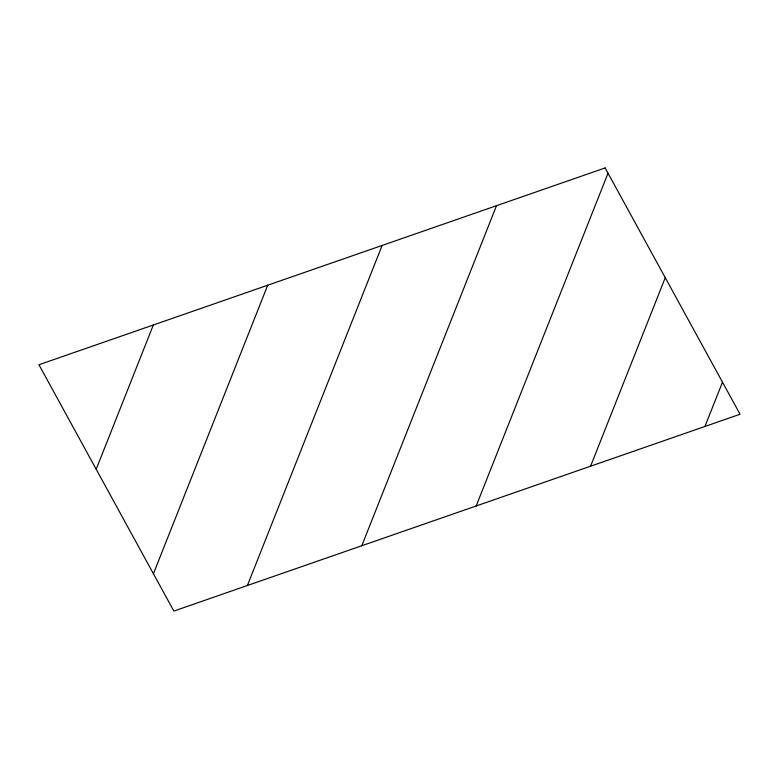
<?xml version="1.0" encoding="UTF-8"?>
<svg xmlns="http://www.w3.org/2000/svg" width="779" height="779" viewBox="0 0 779 779"><rect width="100%" height="100%" fill="white"/><g stroke="black" fill="none" stroke-linecap="round" stroke-linejoin="round"><path stroke-width="1.17" d="M96.187 469.25L153.336 324.989M153.424 573.753L267.723 285.221M247.41 585.496L382.119 245.463M361.797 545.738L496.505 205.705M476.183 505.97L608.019 173.191M590.57 466.212L665.256 277.694M704.956 426.444L722.493 382.187M605.147 167.933L38.95 364.747L173.853 611.067L740.05 414.253L605.147 167.933"/></g></svg>
